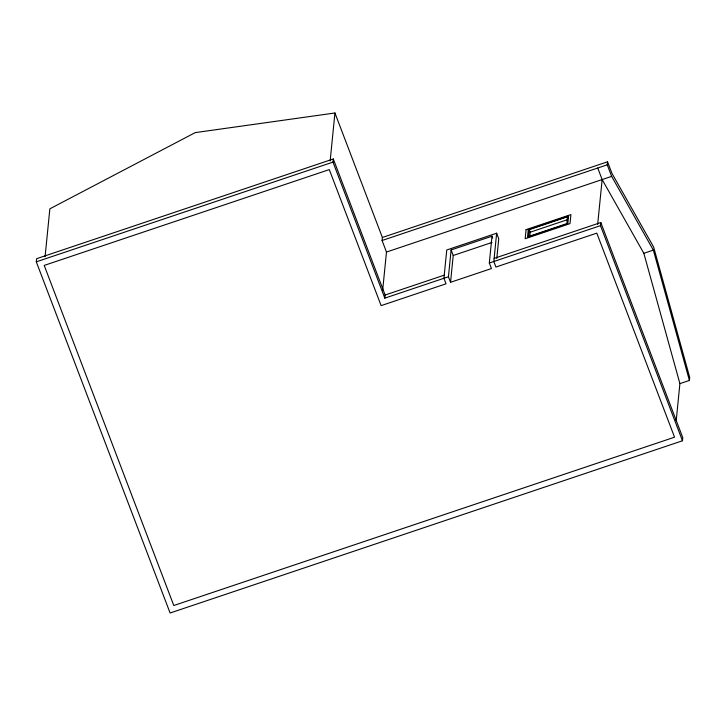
<?xml version="1.0" encoding="UTF-8"?>
<svg xmlns="http://www.w3.org/2000/svg" width="726" height="726" viewBox="0 0 726 726"><rect width="100%" height="100%" fill="white"/><g stroke="black" fill="none" stroke-linecap="round" stroke-linejoin="round"><path stroke-width="1.09" d="M494.134 258.383L600.801 222.528L682.767 437.66L682.458 440.782L170.102 613.007L36.3 261.832L36.609 258.701L333.298 158.976L385.125 295.019L384.816 298.15L448.441 276.76L451.109 249.953L491.992 236.213L492.7 238.055M45.076 256.723L49.858 208.825L195.221 132.613L334.94 112.993L382.375 237.484L382.076 240.506L386.477 252.058L382.666 290.173M330.158 160.891L334.94 112.993M384.816 298.15L332.98 162.107L333.298 158.976M491.992 236.213L489.315 263.021L491.429 268.556L450.547 282.296L453.224 255.488L451.109 249.953M496.648 233.209L493.825 261.505L495.931 267.041L596.799 233.137L674.545 437.197L173.795 605.52L44.204 265.417L329.295 169.594L381.123 305.628L446.045 283.812L443.931 278.276L446.753 249.98L496.648 233.209L498.753 238.745L496.793 258.447M529.254 229.634L528.564 236.522L566.834 223.653L567.523 216.765L529.254 229.634L530.225 232.184L529.835 236.113M597.67 224.407L602.144 179.567L597.743 168.015M682.458 440.782L600.484 225.65L600.801 222.528M676.205 420.626L679.899 383.627L689.401 380.433L653.346 250.107L611.646 176.373L607.245 164.82L607.544 161.798L382.375 237.484M689.401 380.433L689.7 377.411L653.645 247.085L611.945 173.351L607.544 161.798M36.3 261.832L332.98 162.107M382.076 240.506L607.245 164.82M386.477 252.058L611.646 176.373M453.224 255.488L492.01 242.457M530.225 232.184L567.433 219.679M385.125 295.019L444.248 275.154M489.315 263.021L600.484 225.65M602.144 179.567L643.844 253.301L653.346 250.107M567.523 216.765L568.168 218.472M448.441 276.76L450.547 282.296M643.844 253.301L679.899 383.627M526.078 229.643L525.17 238.709L570.01 223.635L570.917 214.578L526.078 229.643M528.274 229.634L527.521 237.193L567.814 223.653L568.567 216.094L528.274 229.634"/></g></svg>
